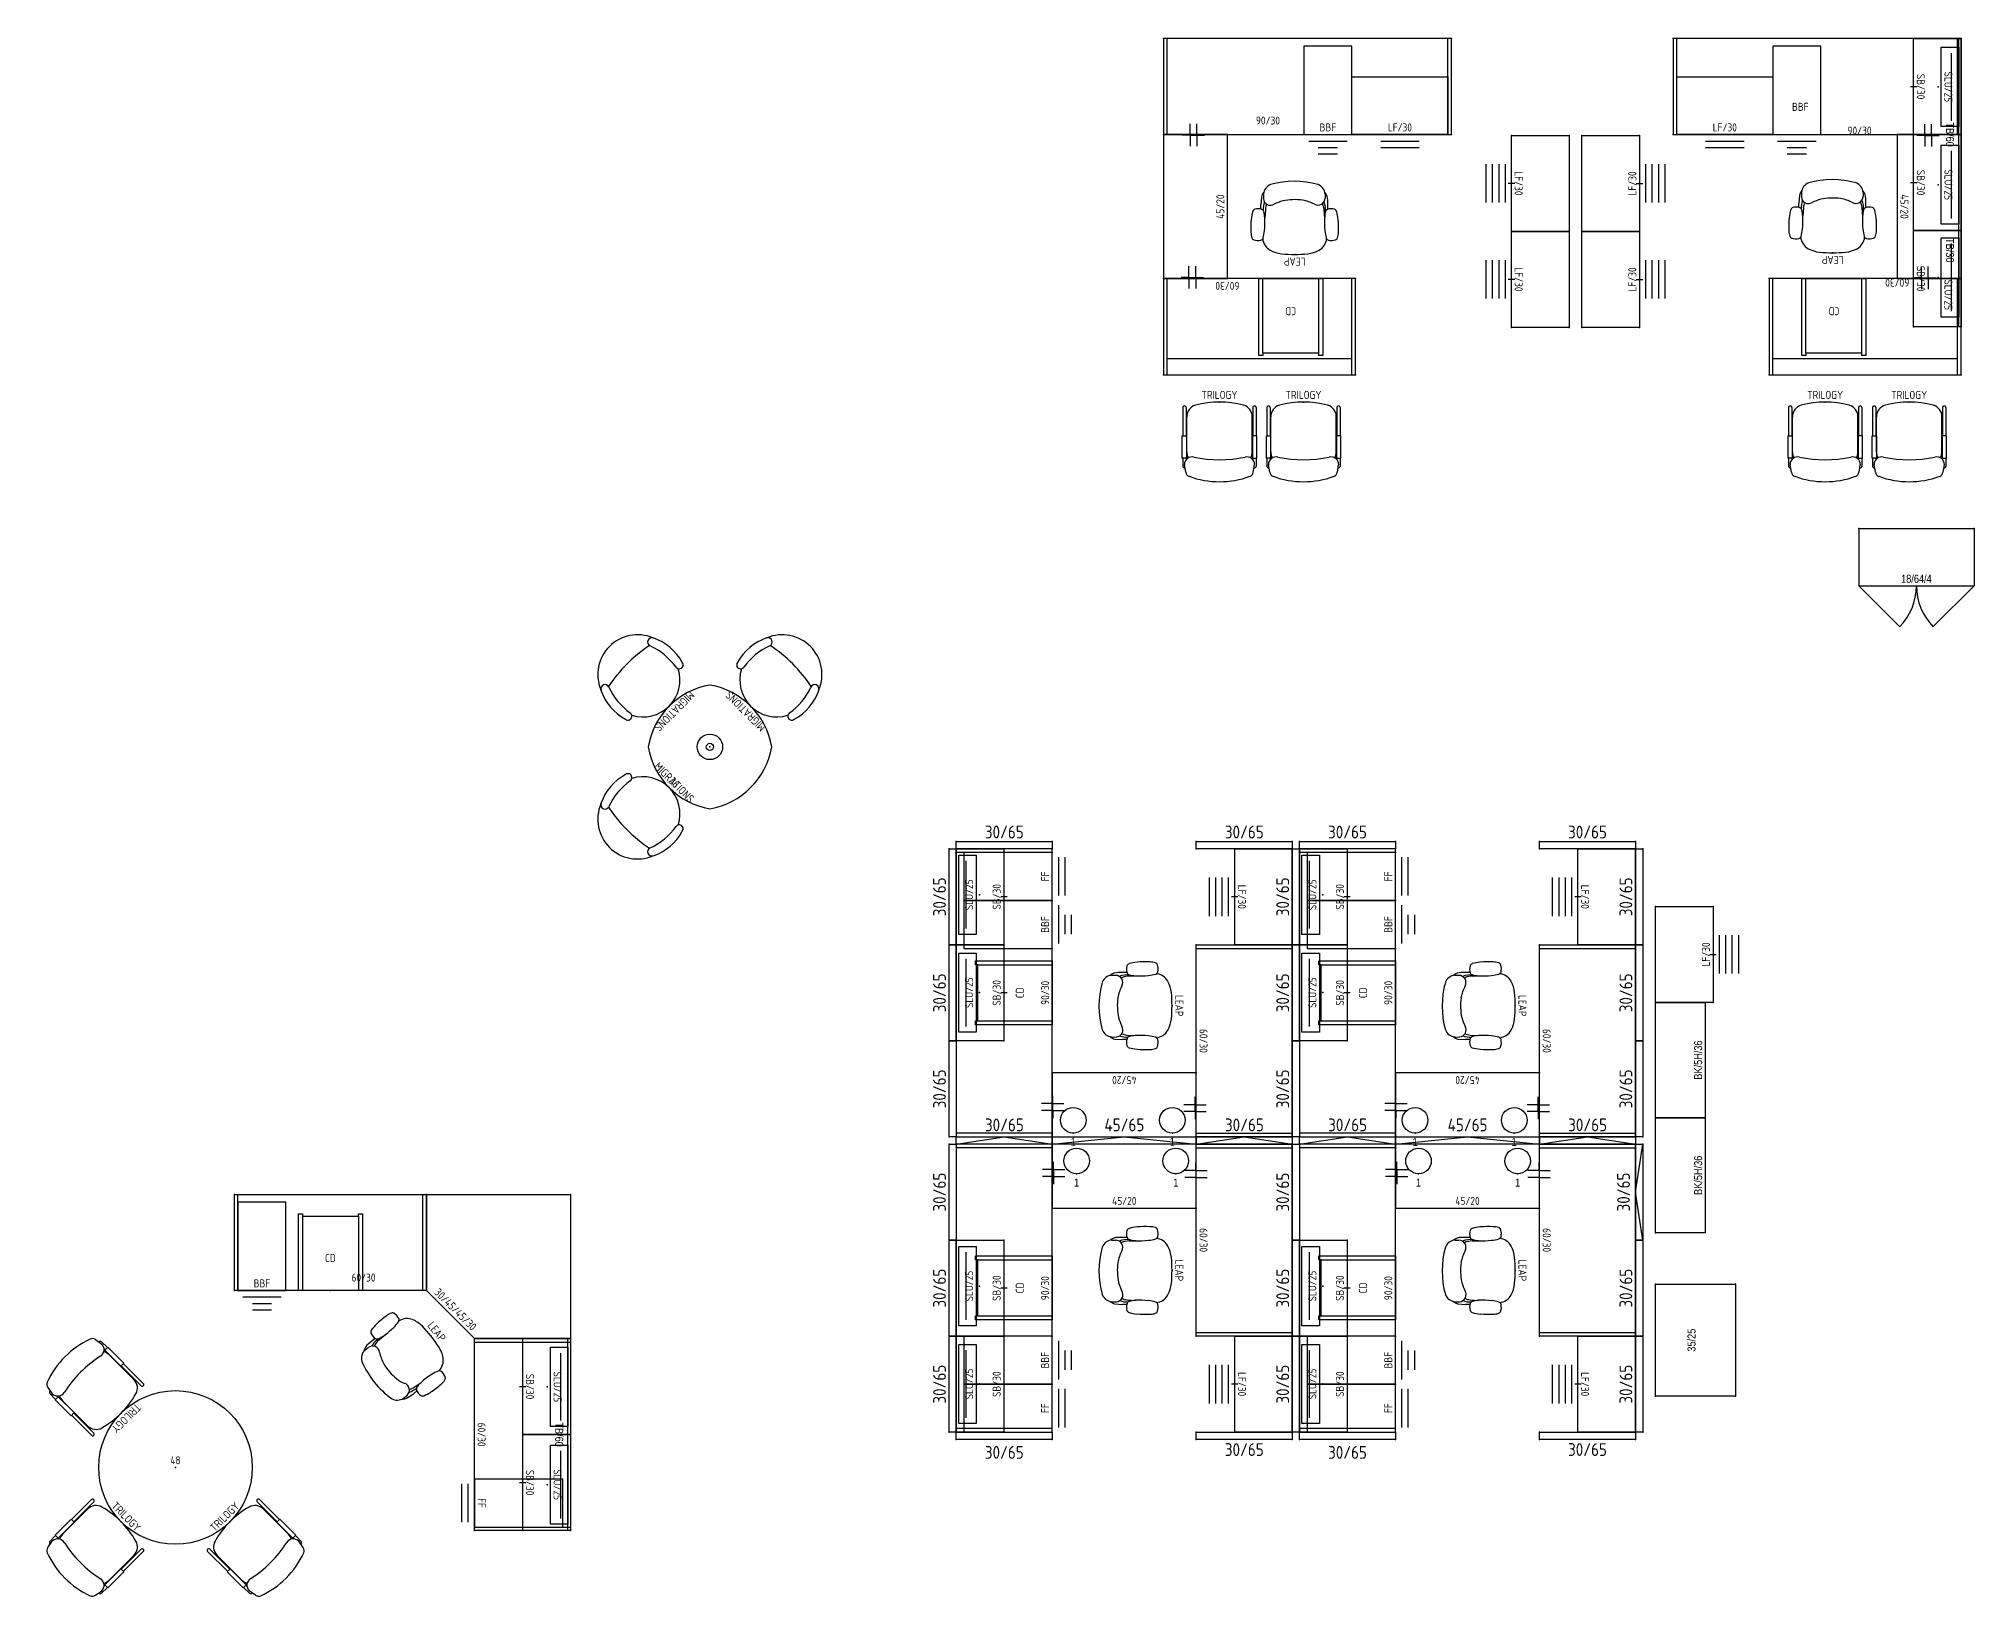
# Model space of a CAD drawing. Extents: x 13 to 2552, y -79 to 935.
# Drawn here: x 21 to 624, y 446 to 935 of the extents above; entities that cross this region are included whole.
import ezdxf
from ezdxf.enums import TextEntityAlignment as Align

# ---------------------------------------------------------------- set-up
doc = ezdxf.new("R2010")
doc.units = 0
doc.header["$LTSCALE"] = 0.375
doc.header["$MEASUREMENT"] = 0
doc.layers.get('0').update_dxf_attribs({"lineweight": 0})
for name, color, linetype in [('A-FURN', 1, 'Continuous'), ('A-FURN-P-COMP', 1, 'Continuous'), ('A-FURN-P-COMP-T', 7, 'Continuous'), ('A-FURN-P-ELEC', 5, 'Continuous'), ('A-FURN-P-FILE', 1, 'Continuous'), ('A-FURN-P-FILE-T', 7, 'Continuous'), ('A-FURN-P-FREE', 1, 'Continuous'), ('A-FURN-P-FREE-T', 7, 'Continuous'), ('A-FURN-P-LGHT', 1, 'Continuous'), ('A-FURN-P-LGHT-T', 7, 'Continuous'), ('A-FURN-P-PEDS', 1, 'Continuous'), ('A-FURN-P-PEDS-T', 7, 'Continuous'), ('A-FURN-P-PNLS-65', 3, 'Continuous'), ('A-FURN-P-PNLS-65-T', 3, 'Continuous'), ('A-FURN-P-POWR', 5, 'Continuous'), ('A-FURN-P-POWR-T', 7, 'Continuous'), ('A-FURN-P-SEAT', 1, 'Continuous'), ('A-FURN-P-SEAT-T', 7, 'Continuous'), ('A-FURN-P-STOR', 1, 'Continuous'), ('A-FURN-P-STOR-T', 7, 'Continuous'), ('A-FURN-P-TABL', 1, 'Continuous'), ('A-FURN-P-TABL-T', 7, 'Continuous'), ('A-FURN-P-WKSF', 1, 'Continuous'), ('A-FURN-P-WKSF-BRK', 1, 'Continuous'), ('A-FURN-P-WKSF-BRK-T', 7, 'Continuous'), ('A-FURN-P-WKSF-T', 7, 'Continuous')]:
    doc.layers.add(name, color=color, linetype=linetype)
doc.styles.add('Notes', font='architxt.shx')
doc.styles.get("Standard").update_dxf_attribs({"font": 'ARIALN.TTF'})

# ---------------------------------------------------------------- blocks, each defined once
blk = doc.blocks.new('P_98213')
at = {"layer": 'A-FURN-P-PNLS-65'}
for p, q in [((0, 0), (0, 2.25)), ((0, 2.25), (30, 2.25)), ((30, 0), (0, 0)), ((30, 2.25), (30, 0))]:
    blk.add_line(p, q, dxfattribs=at)
for p in [(0, 2.25), (0, 0), (30, 2.25), (30, 0)]:
    blk.add_point(p, dxfattribs=at)
at = {"layer": 'A-FURN-P-PNLS-65-T', "style": 'Notes'}
blk.add_attdef('CAPTG', text='', height=4, dxfattribs=at).set_placement((15, 3.25), align=Align.CENTER)
at = {"layer": 'A-FURN-P-PNLS-65-T', "style": 'Notes', "flags": 1}
for tag in ['CAPPN', 'CAPMG', 'CAPMC', 'CAPQT', 'CAPDH', 'CAPGC']:
    blk.add_attdef(tag, (0, 0), '', height=0.001, dxfattribs=at)
blk = doc.blocks.new('P_98213P3')
at = {"layer": 'A-FURN-P-PNLS-65'}
for p, q in [((0, 0), (0, 2.25)), ((0, 2.25), (30, 2.25)), ((30, 0), (0, 0)), ((30, 2.25), (30, 0))]:
    blk.add_line(p, q, dxfattribs=at)
for p in [(0, 2.25), (0, 0), (30, 2.25), (30, 0)]:
    blk.add_point(p, dxfattribs=at)
at = {"layer": 'A-FURN-P-POWR'}
for p, q in [((0, 0), (15, 2.25)), ((15, 2.25), (30, 0))]:
    blk.add_line(p, q, dxfattribs=at)
at = {"layer": 'A-FURN-P-PNLS-65-T', "style": 'Notes'}
blk.add_attdef('CAPTG', text='', height=4, dxfattribs=at).set_placement((15.03125, 4), align=Align.CENTER)
at = {"layer": 'A-FURN-P-PNLS-65-T', "style": 'Notes', "flags": 1}
for tag in ['CAPPN', 'CAPMG', 'CAPMC', 'CAPQT', 'CAPDH', 'CAPGC']:
    blk.add_attdef(tag, (0, 0), '', height=0.001, dxfattribs=at)
blk = doc.blocks.new('P_9283A')
at = {"layer": 'A-FURN-P-FREE'}
for p, q in [((0, 0), (0, -30)), ((90, 0), (0, 0)), ((1.125, -30), (1.125, 0)), ((88.875, -30), (88.875, 0)), ((90, -30), (90, 0)), ((0, -30), (90, -30))]:
    blk.add_line(p, q, dxfattribs=at)
for p in [(0, 0), (90, 0), (0, -30), (90, -30)]:
    blk.add_point(p, dxfattribs=at)
at = {"layer": 'A-FURN-P-FREE-T', "style": 'Notes', "flags": 1}
for tag in ['CAPPN', 'CAPMG', 'CAPMC', 'CAPQT', 'CAPDH', 'CAPGC']:
    blk.add_attdef(tag, (0, 0), '', height=0.001, dxfattribs=at)
at = {"layer": 'A-FURN-P-FREE-T', "style": 'Notes'}
blk.add_attdef('CAPTG', text='', height=2.5, dxfattribs=at).set_placement((45, -29), align=Align.CENTER)
blk = doc.blocks.new('P_9259A')
at = {"layer": 'A-FURN-P-FREE'}
for p, q in [((0, 0), (60, 0)), ((0, -30), (0, 0)), ((1.125, -30), (1.125, 0)), ((58.875, -30), (58.875, 0)), ((60, 0), (60, -30)), ((60, -30), (0, -30))]:
    blk.add_line(p, q, dxfattribs=at)
for p in [(0, 0), (60, 0), (0, -30), (60, -30)]:
    blk.add_point(p, dxfattribs=at)
at = {"layer": 'A-FURN-P-FREE-T', "style": 'Notes', "flags": 1}
for tag in ['CAPPN', 'CAPMG', 'CAPMC', 'CAPQT', 'CAPDH', 'CAPGC']:
    blk.add_attdef(tag, (0, 0), '', height=0.001, dxfattribs=at)
at = {"layer": 'A-FURN-P-FREE-T', "style": 'Notes'}
blk.add_attdef('CAPTG', text='', height=2.5, dxfattribs=at).set_placement((30, -29), align=Align.CENTER)
blk = doc.blocks.new('P_99004BEWP')
at = {"layer": 'A-FURN-P-WKSF'}
for p, q in [((45, 0), (0, 0)), ((0, 0), (0, -20)), ((45, -20), (45, 0)), ((0, -20), (45, -20))]:
    blk.add_line(p, q, dxfattribs=at)
for p in [(0, 0), (45, 0), (0, -20), (45, -20)]:
    blk.add_point(p, dxfattribs=at)
at = {"layer": 'A-FURN-P-WKSF-T', "style": 'Notes', "flags": 1}
for tag in ['CAPPN', 'CAPMG', 'CAPMC', 'CAPQT', 'CAPDH', 'CAPGC']:
    blk.add_attdef(tag, (0, 0), '', height=0.001, dxfattribs=at)
at = {"layer": 'A-FURN-P-WKSF-T', "style": 'Notes'}
blk.add_attdef('CAPTG', text='', height=2.5, dxfattribs=at).set_placement((22.5, -19), align=Align.CENTER)
blk = doc.blocks.new('P_99365')
at = {"layer": 'A-FURN-P-WKSF-BRK'}
for p, q in [((0, 0), (-3.5, 0)), ((0, 0), (0, 2.4375)), ((0, 0), (0, -4.5625)), ((0, 0), (3.5, 0)), ((0, -2.125), (-3.5, -2.125)), ((0, -2.125), (3.5, -2.125))]:
    blk.add_line(p, q, dxfattribs=at)
blk.add_point((0, 0), dxfattribs=at)
at = {"layer": 'A-FURN-P-WKSF-BRK-T', "style": 'Notes', "flags": 1}
for tag, p in [('CAPPN', (0, 0)), ('CAPMG', (0, 0)), ('CAPMC', (0, 0)), ('CAPQT', (0, 0)), ('CAPDH', (0, 0)), ('CAPGC', (0, 0)), ('CAPTG', (8, -1.25))]:
    blk.add_attdef(tag, p, '', height=0.001, dxfattribs=at)
blk = doc.blocks.new('P_9U947')
at = {"layer": 'A-FURN-P-PEDS'}
for p, q in [((0, 27.625), (0, 0)), ((15, 27.625), (0, 27.625)), ((15, 0), (15, 27.625)), ((0, 0), (15, 0)), ((1.5, -2), (13.5, -2)), ((1.5, -4), (13.5, -4))]:
    blk.add_line(p, q, dxfattribs=at)
for p in [(0, 0), (15, 0)]:
    blk.add_point(p, dxfattribs=at)
at = {"layer": 'A-FURN-P-PEDS-T', "style": 'Notes', "flags": 1}
for tag in ['CAPPN', 'CAPMG', 'CAPMC', 'CAPQT', 'CAPDH', 'CAPGC']:
    blk.add_attdef(tag, (0, 0), '', height=0.001, dxfattribs=at)
at = {"layer": 'A-FURN-P-PEDS-T', "style": 'Notes'}
blk.add_attdef('CAPTG', text='', height=2.5, dxfattribs=at).set_placement((7.5, 1), align=Align.CENTER)
blk = doc.blocks.new('P_9U948')
at = {"layer": 'A-FURN-P-PEDS'}
for p, q in [((0, 27.625), (0, 0)), ((15, 27.625), (0, 27.625)), ((15, 0), (15, 27.625)), ((0, 0), (15, 0)), ((1.5, -2), (13.5, -2)), ((4.5, -4), (10.5, -4)), ((4.5, -6), (10.5, -6))]:
    blk.add_line(p, q, dxfattribs=at)
for p in [(0, 0), (15, 0)]:
    blk.add_point(p, dxfattribs=at)
at = {"layer": 'A-FURN-P-PEDS-T', "style": 'Notes', "flags": 1}
for tag in ['CAPPN', 'CAPMG', 'CAPMC', 'CAPQT', 'CAPDH', 'CAPGC']:
    blk.add_attdef(tag, (0, 0), '', height=0.001, dxfattribs=at)
at = {"layer": 'A-FURN-P-PEDS-T', "style": 'Notes'}
blk.add_attdef('CAPTG', text='', height=2.5, dxfattribs=at).set_placement((7.5, 1), align=Align.CENTER)
blk = doc.blocks.new('P_99409')
at = {"layer": 'A-FURN-P-PEDS'}
for p, q in [((-10, 24), (-8.75, 24)), ((-10, 0), (-10, 24)), ((-8.75, 24), (-8.75, 23.25)), ((-8.75, 23.25), (8.75, 23.25)), ((-8.75, 23.25), (-8.75, 0)), ((8.75, 24), (10, 24)), ((8.75, 23.25), (8.75, 24)), ((8.75, 23.25), (8.75, 0)), ((10, 24), (10, 0)), ((10, 0), (-10, 0))]:
    blk.add_line(p, q, dxfattribs=at)
blk.add_point((0, 0), dxfattribs=at)
at = {"layer": 'A-FURN-P-PEDS-T', "style": 'Notes'}
blk.add_attdef('CAPTG', text='', height=2.5, dxfattribs=at).set_placement((0, 1), align=Align.CENTER)
at = {"layer": 'A-FURN-P-PEDS-T', "style": 'Notes', "flags": 1}
for tag in ['CAPPN', 'CAPMG', 'CAPMC', 'CAPQT', 'CAPDH', 'CAPGC']:
    blk.add_attdef(tag, (0, 0), '', height=0.001, dxfattribs=at)
blk = doc.blocks.new('P_9BBL3015')
at = {"layer": 'A-FURN-P-STOR'}
for p, q in [((0, 0), (30, 0)), ((0, -14.875), (0, 0)), ((30, 0), (30, -14.875)), ((30, -14.875), (0, -14.875)), ((15, -15.875), (15, -13.875))]:
    blk.add_line(p, q, dxfattribs=at)
for p in [(0, 0), (30, 0), (0, -14.875), (30, -14.875)]:
    blk.add_point(p, dxfattribs=at)
at = {"layer": 'A-FURN-P-STOR-T', "style": 'Notes', "flags": 1}
for tag in ['CAPPN', 'CAPMG', 'CAPMC', 'CAPQT', 'CAPDH', 'CAPGC']:
    blk.add_attdef(tag, (0, 0), '', height=0.001, dxfattribs=at)
at = {"layer": 'A-FURN-P-STOR-T', "style": 'Notes'}
blk.add_attdef('CAPTG', text='', height=2.5, dxfattribs=at).set_placement((15, -13.875), align=Align.CENTER)
blk = doc.blocks.new('P_LSB24KD')
at = {"layer": 'A-FURN-P-LGHT'}
for p, q in [((-12.375, 6.5), (12.375, 6.5)), ((-12.375, 1), (-12.375, 6.5)), ((12.375, 6.5), (12.375, 1)), ((12.375, 1), (-12.375, 1)), ((-10.5625, 4.125), (10.5625, 4.125))]:
    blk.add_line(p, q, dxfattribs=at)
blk.add_point((0, 0), dxfattribs=at)
at = {"layer": 'A-FURN-P-LGHT-T', "style": 'Notes'}
blk.add_attdef('CAPTG', text='', height=2.5, dxfattribs=at).set_placement((0, 2), align=Align.CENTER)
at = {"layer": 'A-FURN-P-LGHT-T', "style": 'Notes', "flags": 1}
for tag in ['CAPPN', 'CAPMG', 'CAPMC', 'CAPQT', 'CAPDH', 'CAPGC']:
    blk.add_attdef(tag, (0, 0), '', height=0.001, dxfattribs=at)
blk = doc.blocks.new('P_462LEAP9L')
at = {"layer": 'A-FURN-P-SEAT'}
for p, q in [((-9.21875, -13.4375), (-9.3125, -10.46875)), ((9.15625, -14.0625), (9.34375, -11.46875)), ((-10.34375, -14.09375), (-10.34375, -16.90625)), ((-9.5, -18.875), (-9.5, -17.59375)), ((9.75, -18.875), (9.78125, -17.40625)), ((10.40625, -17.90625), (10.59375, -15.53125)), ((10.59375, -14.15625), (10.59375, -15.53125))]:
    blk.add_line(p, q, dxfattribs=at)
for centre, radius, start, end in [((-6.15625, -7.34375), 7.54303, 163.34267626, 176.57131835), ((-12.40625, -5.46875), 1, 110.36924536, 163.34267626), ((-11.5, -7.9375), 3.60212, 75.38580874, 110.3701811), ((-10.84375, -5.40625), 1, 16.20033957, 75.38580874), ((-5.40625, -5.3125), 4.60309, 118.75166333, 175.08959077), ((-22.1875, -8.6875), 12.82375, 5.83463616, 16.20033957), ((-3.25, -9.21875), 9.05777, 95.41733289, 118.75175895), ((0, -43.46875), 43.46307, 84.58250819, 95.41755829), ((3.25, -9.21875), 9.05777, 61.24823923, 84.58267212), ((5.40625, -5.3125), 4.60309, 4.91041125, 61.24833485), ((22.1875, -8.6875), 12.82375, 163.7996569, 174.16537055), ((10.84375, -5.40625), 1, 104.61419627, 163.7996569), ((11.5, -7.9375), 3.60212, 69.62982391, 104.61419627), ((12.40625, -5.46875), 1, 16.65732704, 69.63075281), ((6.15625, -7.34375), 7.54303, 3.42868602, 16.65732704), ((12.28125, -8.46875), 25.98489, 176.57120906, 185.47033084), ((0.21875, -9.625), 13.88466, 185.47035816, 195.93930329), ((-24.4375, -9.9375), 15.1794, 347.01847052, 354.21563209), ((-37.0625, -10.21875), 27.76665, 357.45606508, 5.83460842), ((37.0625, -10.21875), 27.76665, 174.16539787, 182.54394995), ((24.4375, -9.9375), 15.1794, 185.78436927, 192.98151719), ((-0.21875, -9.625), 13.88466, 344.06069808, 354.52965687), ((-12.28125, -8.46875), 25.98489, 354.52965687, 3.42879168), ((-12.15625, -13.15625), 1, 195.93930329, 254.01743999), ((-11.46875, -10.6875), 3.57363, 254.01735803, 289.17264221), ((-6.71875, -16.9375), 3.62425, 179.61516483, 221.21343476), ((-10.625, -13.125), 1, 289.17215044, 347.01849784), ((-3.03125, -14), 6.60861, 172.57800727, 202.01037157), ((-7.25, -17.625), 2.22994, 60.32268713, 179.23734609), ((-4.40625, -13.59375), 4.81682, 178.03851128, 208.27290372), ((1.03125, -0.625), 16.70801, 244.47096655, 257.95397853), ((0, 1.0625), 18.17117, 262.26661462, 281.8116927), ((-1.65625, 1.15625), 18.68013, 286.74199645, 295.60381173), ((7.5625, -17.5625), 2.21245, 4.29278328, 121.46600782), ((3.84375, -13.5625), 5.35026, 336.32575473, 354.35638863), ((2.96875, -14.09375), 6.84958, 340.41810355, 3.21448339), ((10.625, -13.125), 1, 192.98151719, 250.82785093), ((7.84375, -17.46875), 2.60135, 315.24921163, 350.23830366), ((11.46875, -10.6875), 3.57363, 250.82735915, 285.98264334), ((12.15625, -13.15625), 1, 285.98253406, 344.06069808), ((-6, -18.53125), 3.53954, 185.25203799, 248.41993604), ((0.125, 5.125), 27.96808, 254.63207505, 285.36792632), ((6.28125, -18.59375), 3.47662, 290.94032249, 355.38766523)]:
    blk.add_arc(centre, radius, start, end, dxfattribs=at)
blk.add_point((0, 0), dxfattribs=at)
at = {"layer": 'A-FURN-P-SEAT-T', "style": 'Notes'}
blk.add_attdef('CAPTG', text='', height=2.5, dxfattribs=at).set_placement((0, 1), align=Align.CENTER)
at = {"layer": 'A-FURN-P-SEAT-T', "style": 'Notes', "flags": 1}
for tag in ['CAPPN', 'CAPMG', 'CAPMC', 'CAPQT', 'CAPDH', 'CAPGC']:
    blk.add_attdef(tag, (0, 0), '', height=0.001, dxfattribs=at)
blk = doc.blocks.new('P_98215P3')
at = {"layer": 'A-FURN-P-PNLS-65'}
for p, q in [((0, 0), (0, 2.25)), ((0, 2.25), (45, 2.25)), ((45, 0), (0, 0)), ((45, 2.25), (45, 0))]:
    blk.add_line(p, q, dxfattribs=at)
for p in [(0, 2.25), (0, 0), (45, 2.25), (45, 0)]:
    blk.add_point(p, dxfattribs=at)
at = {"layer": 'A-FURN-P-POWR'}
for p, q in [((0, 0), (22.5, 2.25)), ((22.5, 2.25), (45, 0))]:
    blk.add_line(p, q, dxfattribs=at)
at = {"layer": 'A-FURN-P-PNLS-65-T', "style": 'Notes'}
blk.add_attdef('CAPTG', text='', height=4, dxfattribs=at).set_placement((22.53125, 4), align=Align.CENTER)
at = {"layer": 'A-FURN-P-PNLS-65-T', "style": 'Notes', "flags": 1}
for tag in ['CAPPN', 'CAPMG', 'CAPMC', 'CAPQT', 'CAPDH', 'CAPGC']:
    blk.add_attdef(tag, (0, 0), '', height=0.001, dxfattribs=at)
blk = doc.blocks.new('P_9259AR')
at = {"layer": 'A-FURN-P-FREE'}
for p, q in [((60, 0), (0, 0)), ((0, 0), (0, -30)), ((1.125, 0), (1.125, -30)), ((58.875, 0), (58.875, -30)), ((60, -30), (60, 0)), ((1.125, -5), (58.875, -5)), ((0, -30), (60, -30))]:
    blk.add_line(p, q, dxfattribs=at)
for p in [(0, 0), (60, 0), (0, -30), (60, -30)]:
    blk.add_point(p, dxfattribs=at)
at = {"layer": 'A-FURN-P-FREE-T', "style": 'Notes', "flags": 1}
for tag in ['CAPPN', 'CAPMG', 'CAPMC', 'CAPQT', 'CAPDH', 'CAPGC']:
    blk.add_attdef(tag, (0, 0), '', height=0.001, dxfattribs=at)
at = {"layer": 'A-FURN-P-FREE-T', "style": 'Notes'}
blk.add_attdef('CAPTG', text='', height=2.5, dxfattribs=at).set_placement((30, -29), align=Align.CENTER)
blk = doc.blocks.new('P_421482N')
at = {"layer": 'A-FURN-P-SEAT'}
for p, q in [((-11.4375, -1.65625), (-11.4375, -10.5)), ((-10.4375, -1.65625), (-10.4375, -10.5)), ((-10.21875, -15.5625), (-10.21875, -4.625)), ((10.21875, -15.5625), (10.21875, -4.625)), ((10.4375, -1.65625), (10.4375, -10.5)), ((11.4375, -1.65625), (11.4375, -10.5)), ((-11.625, -17.53125), (-11.625, -10.5)), ((-11.625, -10.5), (-10.28125, -10.5)), ((-10.28125, -10.5), (-10.28125, -17.53125)), ((10.28125, -10.5), (10.28125, -17.53125)), ((11.625, -10.5), (10.28125, -10.5)), ((11.625, -17.53125), (11.625, -10.5)), ((-10.28125, -17.53125), (-11.625, -17.53125)), ((-11.4375, -17.53125), (-11.4375, -20.09375)), ((-10.4375, -17.53125), (-10.4375, -17.9375)), ((-10.28125, -16.5625), (-10.125, -16.53125)), ((10.28125, -16.5625), (10.125, -16.53125)), ((10.28125, -17.53125), (11.625, -17.53125)), ((10.4375, -17.53125), (10.4375, -17.9375)), ((11.4375, -17.53125), (11.4375, -20.09375)), ((-10.5625, -21.90625), (-10.96875, -19.5625)), ((10.5625, -21.90625), (10.96875, -19.5625))]:
    blk.add_line(p, q, dxfattribs=at)
for centre, radius, start, end in [((0, -28.625), 28.625, 74.81071364, 105.18412775), ((-10.9375, -1.65625), 0.49829, 359.99279734, 180.00719037), ((-6.53125, -4.5625), 3.69809, 105.18431899, 180.79890492), ((6.53125, -4.5625), 3.69809, 359.20109645, 74.81567919), ((10.9375, -1.65625), 0.49829, 359.99279734, 180.00719037), ((-8.53125, -19.5625), 2.45623, 77.80758208, 179.932673), ((-5.875, -15.5625), 4.34913, 179.99962252, 206.00278107), ((0, 19.84375), 37.875, 257.80759392, 282.19240745), ((8.53125, -19.5625), 2.45623, 0.06733056, 102.1924161), ((5.875, -15.5625), 4.34913, 333.99720664, 0.00038056), ((-10.9375, -20.09375), 0.5, 180.00000501, 282.3639818), ((-8.96875, -21.71875), 1.58783, 187.74627281, 249.92943517), ((0, 2.875), 27.75, 249.92020075, 290.07048424), ((8.96875, -21.71875), 1.58783, 290.0705662, 352.25372856), ((10.9375, -20.09375), 0.5, 257.63601957, 0)]:
    blk.add_arc(centre, radius, start, end, dxfattribs=at)
blk.add_point((0, 0), dxfattribs=at)
at = {"layer": 'A-FURN-P-SEAT-T', "style": 'Notes'}
blk.add_attdef('CAPTG', text='', height=2.5, dxfattribs=at).set_placement((0, 1), align=Align.CENTER)
at = {"layer": 'A-FURN-P-SEAT-T', "style": 'Notes', "flags": 1}
for tag in ['CAPPN', 'CAPMG', 'CAPMC', 'CAPQT', 'CAPDH', 'CAPGC']:
    blk.add_attdef(tag, (0, 0), '', height=0.001, dxfattribs=at)
blk = doc.blocks.new('P_9LF18302F')
at = {"layer": 'A-FURN-P-FILE'}
for p, q in [((0, -18), (0, 0)), ((0, 0), (30, 0)), ((30, 0), (30, -18)), ((30, -18), (0, -18)), ((9, -20), (21, -20)), ((9, -22), (21, -22))]:
    blk.add_line(p, q, dxfattribs=at)
for p in [(0, 0), (30, 0), (0, -18), (30, -18)]:
    blk.add_point(p, dxfattribs=at)
at = {"layer": 'A-FURN-P-FILE-T', "style": 'Notes', "flags": 1}
for tag in ['CAPPN', 'CAPMG', 'CAPMC', 'CAPQT', 'CAPDH', 'CAPGC']:
    blk.add_attdef(tag, (0, 0), '', height=0.001, dxfattribs=at)
at = {"layer": 'A-FURN-P-FILE-T', "style": 'Notes'}
blk.add_attdef('CAPTG', text='', height=2.5, dxfattribs=at).set_placement((15, -17), align=Align.CENTER)
blk = doc.blocks.new('P_9LF18305F')
at = {"layer": 'A-FURN-P-FILE'}
for p, q in [((0, -18), (0, 0)), ((0, 0), (30, 0)), ((30, 0), (30, -18)), ((30, -18), (0, -18)), ((15, -17), (15, -19)), ((9, -20), (21, -20)), ((9, -22), (21, -22)), ((9, -24), (21, -24)), ((9, -26), (21, -26))]:
    blk.add_line(p, q, dxfattribs=at)
for p in [(0, 0), (30, 0), (0, -18), (30, -18)]:
    blk.add_point(p, dxfattribs=at)
at = {"layer": 'A-FURN-P-FILE-T', "style": 'Notes', "flags": 1}
for tag in ['CAPPN', 'CAPMG', 'CAPMC', 'CAPQT', 'CAPDH', 'CAPGC']:
    blk.add_attdef(tag, (0, 0), '', height=0.001, dxfattribs=at)
at = {"layer": 'A-FURN-P-FILE-T', "style": 'Notes'}
blk.add_attdef('CAPTG', text='', height=2.5, dxfattribs=at).set_placement((15, -17), align=Align.CENTER)
blk = doc.blocks.new('P_2036-WLAM')
at = {"layer": 'A-FURN-P-TABL'}
for radius in [3.98, 1.124]:
    blk.add_circle((0, 0), radius, dxfattribs=at)
for centre, start, end in [((5.625, 0), 144.692749, 215.307247), ((0, -5.625), 54.69275, 125.307252), ((-5.625, 0), 324.69274, 35.307249), ((0, 5.625), 234.692758, 305.307243)]:
    blk.add_arc(centre, 23.625, start, end, dxfattribs=at)
blk.add_point((0, 0), dxfattribs=at)
blk.add_point((0, 0), dxfattribs=at)
blk.add_point((0, 0), dxfattribs=at)
blk.add_point((0, 0), dxfattribs=at)
at = {"layer": 'A-FURN-P-TABL-T', "style": 'Notes', "flags": 1}
for tag in ['CAPPN', 'CAPMG', 'CAPMC', 'CAPQT', 'CAPDH', 'CAPGC']:
    blk.add_attdef(tag, (0, 0), '', height=0.001, dxfattribs=at)
at = {"layer": 'A-FURN-P-TABL-T', "style": 'Notes'}
blk.add_attdef('CAPTG', text='', height=2.5, dxfattribs=at).set_placement((0, -17), align=Align.CENTER)
blk = doc.blocks.new('P_99995')
at = {"layer": 'A-FURN-P-WKSF'}
for p, q in [((-45, -30), (-45, 0)), ((-45, 0), (0, 0)), ((0, 0), (0, -45)), ((-30, -45), (-45, -30)), ((0, -45), (-30, -45))]:
    blk.add_line(p, q, dxfattribs=at)
for p in [(-45, 0), (0, 0), (-45, -30), (-30, -45), (0, -45)]:
    blk.add_point(p, dxfattribs=at)
at = {"layer": 'A-FURN-P-WKSF-T', "style": 'Notes', "flags": 1}
for tag in ['CAPPN', 'CAPMG', 'CAPMC', 'CAPQT', 'CAPDH', 'CAPGC']:
    blk.add_attdef(tag, (0, 0), '', height=0.001, dxfattribs=at)
at = {"layer": 'A-FURN-P-WKSF-T', "style": 'Notes'}
blk.add_attdef('CAPTG', text='', height=2.5, rotation=314.99999169, dxfattribs=at).set_placement((-36.78125, -36.78125), align=Align.CENTER)
blk = doc.blocks.new('P_854800')
at = {"layer": 'A-FURN-P-FREE'}
blk.add_circle((0, 0), 24, dxfattribs=at)
blk.add_point((0, 0), dxfattribs=at)
at = {"layer": 'A-FURN-P-FREE-T', "style": 'Notes'}
blk.add_attdef('CAPTG', text='', height=2.5, dxfattribs=at).set_placement((0, 1), align=Align.CENTER)
at = {"layer": 'A-FURN-P-FREE-T', "style": 'Notes', "flags": 1}
for tag in ['CAPPN', 'CAPMG', 'CAPMC', 'CAPQT', 'CAPDH', 'CAPGC']:
    blk.add_attdef(tag, (0, 0), '', height=0.001, dxfattribs=at)
blk = doc.blocks.new('P_730581')
at = {"layer": 'A-FURN-P-FILE'}
for p, q in [((0, 0), (0, -18)), ((0, 0), (36, 0)), ((36, 0), (36, -18)), ((0, -18), (12.71875, -30.71875)), ((0, -18), (36, -18)), ((36, -18), (23.28125, -30.71875))]:
    blk.add_line(p, q, dxfattribs=at)
for centre, start, end in [((0, -18), 314.99999169, 0), ((36, -18), 180.00000501, 224.99999602)]:
    blk.add_arc(centre, 18, start, end, dxfattribs=at)
for p in [(0, 0), (36, 0)]:
    blk.add_point(p, dxfattribs=at)
at = {"layer": 'A-FURN-P-FILE-T', "flags": 1}
for tag in ['CAPPN', 'CAPMG', 'CAPMC', 'CAPQT', 'CAPDH', 'CAPGC']:
    blk.add_attdef(tag, (0, 0), '', height=0.001, dxfattribs=at)
at = {"layer": 'A-FURN-P-FILE-T'}
blk.add_attdef('CAPTG', text='', height=2.5, dxfattribs=at).set_placement((18, -17), align=Align.CENTER)
blk = doc.blocks.new('P_W45BC3672')
at = {"layer": 'A-FURN-P-FILE'}
for p, q in [((0, -15.5625), (0, 0)), ((0, 0), (36, 0)), ((36, 0), (36, -15.5625)), ((36, -15.5625), (0, -15.5625))]:
    blk.add_line(p, q, dxfattribs=at)
for p in [(0, 0), (36, 0)]:
    blk.add_point(p, dxfattribs=at)
at = {"layer": 'A-FURN-P-FILE-T', "flags": 1}
for tag in ['CAPPN', 'CAPMG', 'CAPMC', 'CAPQT', 'CAPDH', 'CAPGC']:
    blk.add_attdef(tag, (0, 0), '', height=0.001, dxfattribs=at)
at = {"layer": 'A-FURN-P-FILE-T'}
blk.add_attdef('CAPTG', text='', height=2.5, dxfattribs=at).set_placement((18, -14.5625), align=Align.CENTER)
blk = doc.blocks.new('P_986831DA15S')
at = {"layer": 'A-FURN-P-ELEC'}
blk.add_circle((0, 4), 4, dxfattribs=at)
blk.add_point((0, 0), dxfattribs=at)
at = {"layer": 'A-FURN-P-POWR-T', "flags": 1}
for tag in ['CAPPN', 'CAPMG', 'CAPMC', 'CAPQT', 'CAPDH', 'CAPGC']:
    blk.add_attdef(tag, (0, 0), '', height=0.001, dxfattribs=at)
at = {"layer": 'A-FURN-P-POWR-T'}
blk.add_attdef('CAPTG', text='', height=2.5, dxfattribs=at).set_placement((0, -4), align=Align.CENTER)
blk = doc.blocks.new('P_853525')
at = {"layer": 'A-FURN-P-FREE'}
for p, q in [((0, 0), (35, 0)), ((0, -25), (0, 0)), ((35, 0), (35, -25)), ((35, -25), (0, -25))]:
    blk.add_line(p, q, dxfattribs=at)
for p in [(0, 0), (35, 0), (0, -25), (35, -25)]:
    blk.add_point(p, dxfattribs=at)
at = {"layer": 'A-FURN-P-FREE-T', "flags": 1}
for tag in ['CAPPN', 'CAPMG', 'CAPMC', 'CAPQT', 'CAPDH', 'CAPGC']:
    blk.add_attdef(tag, (0, 0), '', height=0.001, dxfattribs=at)
at = {"layer": 'A-FURN-P-FREE-T'}
blk.add_attdef('CAPTG', text='', height=2.5, dxfattribs=at).set_placement((17.5, -12.5), align=Align.CENTER)
blk = doc.blocks.new('P_981830T')
at = {"layer": 'A-FURN-P-COMP'}
for p, q in [((0, -0.75), (0, 0)), ((0, 0), (30, 0)), ((30, 0), (30, -0.75)), ((30, -0.75), (0, -0.75))]:
    blk.add_line(p, q, dxfattribs=at)
for p in [(0, 0), (30, 0)]:
    blk.add_point(p, dxfattribs=at)
at = {"layer": 'A-FURN-P-COMP-T', "flags": 1}
for tag in ['CAPPN', 'CAPMG', 'CAPMC', 'CAPQT', 'CAPDH', 'CAPGC']:
    blk.add_attdef(tag, (0, 0), '', height=0.001, dxfattribs=at)
at = {"layer": 'A-FURN-P-COMP-T'}
blk.add_attdef('CAPTG', text='', height=2.5, dxfattribs=at).set_placement((15, -4.75), align=Align.CENTER)
blk = doc.blocks.new('P_981860T')
at = {"layer": 'A-FURN-P-COMP'}
for p, q in [((0, -0.75), (0, 0)), ((0, 0), (60, 0)), ((60, 0), (60, -0.75)), ((60, -0.75), (0, -0.75))]:
    blk.add_line(p, q, dxfattribs=at)
for p in [(0, 0), (60, 0)]:
    blk.add_point(p, dxfattribs=at)
at = {"layer": 'A-FURN-P-COMP-T', "flags": 1}
for tag in ['CAPPN', 'CAPMG', 'CAPMC', 'CAPQT', 'CAPDH', 'CAPGC']:
    blk.add_attdef(tag, (0, 0), '', height=0.001, dxfattribs=at)
at = {"layer": 'A-FURN-P-COMP-T'}
blk.add_attdef('CAPTG', text='', height=2.5, dxfattribs=at).set_placement((30, -4.75), align=Align.CENTER)
blk = doc.blocks.new('P_2006')
at = {"layer": 'A-FURN-P-SEAT'}
for centre, radius, start, end in [((-11.3125, -6.875), 1.22418, 350.32685023, 173.64301134), ((0, -11.59375), 11.58058, 27.43307743, 152.42216001), ((11.3125, -6.875), 1.22418, 6.35698342, 189.67315114), ((2.75, -11.4375), 15.97624, 162.91884937, 206.63246987), ((9.84375, -10.46875), 20.22851, 170.32676326, 200.43001606), ((-9.84375, -10.46875), 20.22851, 339.5699853, 9.67323321), ((-2.75, -11.4375), 15.97624, 333.36754516, 17.08114369), ((-10.34375, -18), 1.32054, 206.63477847, 20.43203962), ((0, 27.25), 45.87277, 258.59787413, 281.40313811), ((10.34375, -18), 1.32054, 159.56795856, 333.3652229), ((0, -14), 12.4046, 202.19496426, 337.78651363)]:
    blk.add_arc(centre, radius, start, end, dxfattribs=at)
blk.add_point((0, 0), dxfattribs=at)
at = {"layer": 'A-FURN-P-SEAT-T', "style": 'Notes'}
blk.add_attdef('CAPTG', text='', height=2.5, dxfattribs=at).set_placement((0, 1), align=Align.CENTER)
at = {"layer": 'A-FURN-P-SEAT-T', "style": 'Notes', "flags": 1}
for tag in ['CAPPN', 'CAPMG', 'CAPMC', 'CAPQT', 'CAPDH', 'CAPGC']:
    blk.add_attdef(tag, (0, 0), '', height=0.001, dxfattribs=at)

msp = doc.modelspace()

# ---------------------------------------------------------------- block references
for name, p, rotation, values in [('P_981860T', (622.03, 935.25), 270, {'CAPTG': 'TB/60'}), ('P_9LF18305F', (499.5, 905), 270, {'CAPTG': 'LF/30'}), ('P_9LF18305F', (503.5, 875), 90, {'CAPTG': 'LF/30'}), ('P_9LF18305F', (499.5, 875), 270, {'CAPTG': 'LF/30'}), ('P_9LF18305F', (503.5, 845), 90, {'CAPTG': 'LF/30'}), ('P_2006', (218.27, 726.7), 225, {'CAPTG': 'MIGRATIONS'}), ('P_2006', (243.73, 726.7), 134.9999999999999, {'CAPTG': 'MIGRATIONS'}), ('P_2036-WLAM', (231, 713.97), 315, {'CAPTG': '36'}), ('P_2006', (218.27, 701.25), 315, {'CAPTG': 'MIGRATIONS'}), ('P_9LF18305F', (413, 682.13), 270, {'CAPTG': 'LF/30'}), ('P_9LF18305F', (520.25, 682.13), 270, {'CAPTG': 'LF/30'}), ('P_9LF18305F', (526.5, 634.13), 90, {'CAPTG': 'LF/30'}), ('P_853525', (526.5, 511.13), 90, {'CAPTG': '35/25'}), ('P_421482N', (47.03, 505.83), 225, {'CAPTG': 'TRILOGY'}), ('P_981860T', (187.4, 529.12), 270, {'CAPTG': 'TB/60'}), ('P_9LF18305F', (413, 529.88), 270, {'CAPTG': 'LF/30'}), ('P_9LF18305F', (520.25, 529.88), 270, {'CAPTG': 'LF/30'}), ('P_854800', (64, 488.86), 359.9980976086685, {'CAPTG': '48'}), ('P_421482N', (47.03, 471.89), 314.9999999999999, {'CAPTG': 'TRILOGY'}), ('P_421482N', (80.97, 471.89), 45, {'CAPTG': 'TRILOGY'})]:
    msp.add_blockref(name, p, dxfattribs=dict(rotation=rotation)).add_auto_attribs(values)
ref = msp.add_blockref('P_981830T', (622.03, 875.25), dxfattribs=dict(rotation=270))
ref.add_attrib('CAPTG', 'TB/30', dxfattribs={"layer": 'A-FURN-P-COMP-T', "height": 2.5, "rotation": 270}).set_placement((617.28, 869.12), align=Align.CENTER)
msp.add_blockref('P_99995', (187.4, 574.12)).add_auto_attribs({'CAPTG': '30/45/45/30'})
at = {"layer": 'A-FURN'}
ref = msp.add_blockref('P_9283A', (372.75, 935.25), dxfattribs=at)
ref.add_attrib('CAPTG', '90/30', dxfattribs={"layer": 'A-FURN-P-FREE-T', "height": 2.5, "style": 'Notes'}).set_placement((405.38, 908.4), align=Align.CENTER)
ref = msp.add_blockref('P_9283A', (532.03, 935.25), dxfattribs=at)
ref.add_attrib('CAPTG', '90/30', dxfattribs={"layer": 'A-FURN-P-FREE-T', "height": 2.5, "style": 'Notes'}).set_placement((590.25, 905.25), align=Align.CENTER)
for name, p, rotation, values in [('P_9BBL3015', (622.03, 935.25), 270, {'CAPTG': 'SB/30'}), ('P_LSB24KD', (614.78, 920.17), 270, {'CAPTG': 'SLU/25'}), ('P_99004BEWP', (372.75, 860.25), 90, {'CAPTG': '45/20'}), ('P_99004BEWP', (622.03, 905.25), 270, {'CAPTG': '45/20'}), ('P_9BBL3015', (622.03, 905.25), 270, {'CAPTG': 'SB/30'}), ('P_LSB24KD', (614.78, 889.61), 270, {'CAPTG': 'SLU/25'}), ('P_462LEAP9L', (413.74, 867.83), 180, {'CAPTG': 'LEAP'}), ('P_462LEAP9L', (581.86, 868.34), 180, {'CAPTG': 'LEAP'}), ('P_9BBL3015', (622.03, 875.25), 270, {'CAPTG': 'SB/30'}), ('P_98213', (308, 652.13), 90, {'CAPTG': '30/65'}), ('P_9283A', (308, 592.13), 90, {'CAPTG': '90/30'}), ('P_9BBL3015', (308, 652.13), 90, {'CAPTG': 'SB/30'}), ('P_98213', (415.25, 652.13), 90, {'CAPTG': '30/65'}), ('P_9283A', (415.25, 592.13), 90, {'CAPTG': '90/30'}), ('P_9BBL3015', (415.25, 652.13), 90, {'CAPTG': 'SB/30'}), ('P_98213', (522.5, 652.13), 90, {'CAPTG': '30/65'}), ('P_LSB24KD', (315.25, 667.77), 90, {'CAPTG': 'SLU/25'}), ('P_9U947', (338, 666), 90, {'CAPTG': 'FF'}), ('P_LSB24KD', (422.5, 667.77), 90, {'CAPTG': 'SLU/25'}), ('P_9U947', (445.25, 666), 90, {'CAPTG': 'FF'}), ('P_9U948', (338, 651), 90, {'CAPTG': 'BBF'}), ('P_9U948', (445.25, 651), 90, {'CAPTG': 'BBF'}), ('P_98213', (308, 622.13), 90, {'CAPTG': '30/65'}), ('P_9BBL3015', (308, 622.13), 90, {'CAPTG': 'SB/30'}), ('P_9259A', (413, 652.13), 270, {'CAPTG': '60/30'}), ('P_98213', (415.25, 622.13), 90, {'CAPTG': '30/65'}), ('P_9BBL3015', (415.25, 622.13), 90, {'CAPTG': 'SB/30'}), ('P_9259A', (520.25, 652.13), 270, {'CAPTG': '60/30'}), ('P_98213', (522.5, 622.13), 90, {'CAPTG': '30/65'}), ('P_LSB24KD', (315.25, 637.2), 90, {'CAPTG': 'SLU/25'}), ('P_462LEAP9L', (375.42, 633.12), 270, {'CAPTG': 'LEAP'}), ('P_LSB24KD', (422.5, 637.2), 90, {'CAPTG': 'SLU/25'}), ('P_462LEAP9L', (482.67, 633.12), 270, {'CAPTG': 'LEAP'}), ('P_W45BC3672', (526.5, 598.13), 90, {'CAPTG': 'BK/5H/36'}), ('P_98213', (308, 592.13), 90, {'CAPTG': '30/65'}), ('P_98213', (415.25, 592.13), 90, {'CAPTG': '30/65'}), ('P_98213', (522.5, 592.13), 90, {'CAPTG': '30/65'}), ('P_99004BEWP', (383, 592.13), 180, {'CAPTG': '45/20'}), ('P_99004BEWP', (490.25, 592.13), 180, {'CAPTG': '45/20'}), ('P_W45BC3672', (526.5, 562.13), 90, {'CAPTG': 'BK/5H/36'}), ('P_98213', (308, 559.88), 90, {'CAPTG': '30/65'}), ('P_9283A', (308, 499.88), 90, {'CAPTG': '90/30'}), ('P_9259A', (413, 589.88), 270, {'CAPTG': '60/30'}), ('P_98213', (415.25, 559.88), 90, {'CAPTG': '30/65'}), ('P_9283A', (415.25, 499.88), 90, {'CAPTG': '90/30'}), ('P_9259A', (520.25, 589.88), 270, {'CAPTG': '60/30'}), ('P_98213P3', (522.5, 559.88), 90, {'CAPTG': '30/65'}), ('P_462LEAP9L', (375.42, 550.4), 270, {'CAPTG': 'LEAP'}), ('P_462LEAP9L', (482.67, 550.4), 270, {'CAPTG': 'LEAP'}), ('P_98213', (308, 529.88), 90, {'CAPTG': '30/65'}), ('P_9BBL3015', (308, 529.88), 90, {'CAPTG': 'SB/30'}), ('P_LSB24KD', (315.25, 545.52), 90, {'CAPTG': 'SLU/25'}), ('P_98213', (415.25, 529.88), 90, {'CAPTG': '30/65'}), ('P_9BBL3015', (415.25, 529.88), 90, {'CAPTG': 'SB/30'}), ('P_LSB24KD', (422.5, 545.52), 90, {'CAPTG': 'SLU/25'}), ('P_98213', (522.5, 529.88), 90, {'CAPTG': '30/65'}), ('P_462LEAP9L', (143.87, 529.89), 308.6848140818338, {'CAPTG': 'LEAP'}), ('P_9259A', (187.4, 529.12), 270, {'CAPTG': '60/30'}), ('P_9BBL3015', (187.4, 529.12), 270, {'CAPTG': 'SB/30'}), ('P_LSB24KD', (180.14, 514.05), 270, {'CAPTG': 'SLU/25'}), ('P_98213', (308, 499.88), 90, {'CAPTG': '30/65'}), ('P_9BBL3015', (308, 499.88), 90, {'CAPTG': 'SB/30'}), ('P_LSB24KD', (315.25, 514.95), 90, {'CAPTG': 'SLU/25'}), ('P_9U948', (338, 514.88), 90, {'CAPTG': 'BBF'}), ('P_98213', (415.25, 499.88), 90, {'CAPTG': '30/65'}), ('P_9BBL3015', (415.25, 499.88), 90, {'CAPTG': 'SB/30'}), ('P_LSB24KD', (422.5, 514.95), 90, {'CAPTG': 'SLU/25'}), ('P_9U948', (445.25, 514.88), 90, {'CAPTG': 'BBF'}), ('P_98213', (522.5, 499.88), 90, {'CAPTG': '30/65'}), ('P_9U947', (338, 499.88), 90, {'CAPTG': 'FF'}), ('P_9U947', (445.25, 499.88), 90, {'CAPTG': 'FF'}), ('P_9BBL3015', (187.4, 499.12), 270, {'CAPTG': 'SB/30'}), ('P_LSB24KD', (180.14, 483.48), 270, {'CAPTG': 'SLU/25'}), ('P_9U947', (157.4, 485.25), 270, {'CAPTG': 'FF'})]:
    msp.add_blockref(name, p, dxfattribs=dict(at, rotation=rotation)).add_auto_attribs(values)
for name, p, values in [('P_9U948', (416.62, 905.25), {'CAPTG': 'BBF'}), ('P_9LF18302F', (431.62, 923.25), {'CAPTG': 'LF/30'}), ('P_9LF18302F', (533.16, 923.25), {'CAPTG': 'LF/30'}), ('P_421482N', (390.25, 821.69), {'CAPTG': 'TRILOGY'}), ('P_421482N', (416.51, 821.69), {'CAPTG': 'TRILOGY'}), ('P_421482N', (579.53, 821.69), {'CAPTG': 'TRILOGY'}), ('P_421482N', (605.79, 821.69), {'CAPTG': 'TRILOGY'}), ('P_730581', (590.03, 782.25), {'CAPTG': '18/64/4'}), ('P_98213', (308, 682.13), {'CAPTG': '30/65'}), ('P_98213', (383, 682.13), {'CAPTG': '30/65'}), ('P_98213', (415.25, 682.13), {'CAPTG': '30/65'}), ('P_98213', (490.25, 682.13), {'CAPTG': '30/65'}), ('P_98213P3', (308, 589.88), {'CAPTG': '30/65'}), ('P_98215P3', (338, 589.88), {'CAPTG': '45/65'}), ('P_986831DA15S', (344.54, 593.34), {'CAPTG': '1'}), ('P_986831DA15S', (375.52, 593.34), {'CAPTG': '1'}), ('P_98213P3', (383, 589.88), {'CAPTG': '30/65'}), ('P_98213P3', (415.25, 589.88), {'CAPTG': '30/65'}), ('P_98215P3', (445.25, 589.88), {'CAPTG': '45/65'}), ('P_986831DA15S', (451.38, 593.32), {'CAPTG': '1'}), ('P_986831DA15S', (482.36, 593.32), {'CAPTG': '1'}), ('P_98213P3', (490.25, 589.88), {'CAPTG': '30/65'}), ('P_99004BEWP', (338, 589.88), {'CAPTG': '45/20'}), ('P_986831DA15S', (345.61, 580.62), {'CAPTG': '1'}), ('P_986831DA15S', (376.58, 580.62), {'CAPTG': '1'}), ('P_99004BEWP', (445.25, 589.88), {'CAPTG': '45/20'}), ('P_986831DA15S', (452.44, 580.6), {'CAPTG': '1'}), ('P_986831DA15S', (483.42, 580.6), {'CAPTG': '1'}), ('P_9U948', (83.52, 544.12), {'CAPTG': 'BBF'})]:
    msp.add_blockref(name, p, dxfattribs=at).add_auto_attribs(values)
ref = msp.add_blockref('P_9U948', (563.16, 905.25), dxfattribs=at)
ref.add_attrib('CAPTG', 'BBF', dxfattribs={"layer": 'A-FURN-P-PEDS-T', "height": 2.5, "style": 'Notes'}).set_placement((571.74, 912.68), align=Align.CENTER)
for p, rotation in [((381.03, 905.13), 90), ((610.61, 905), 90), ((380.69, 860.64), 90), ((609.61, 860.51), 90), ((338.12, 600.4), 180), ((382.61, 600.07), 180), ((445.37, 600.4), 180), ((489.86, 600.07), 180)]:
    msp.add_blockref('P_99365', p, dxfattribs=dict(at, rotation=rotation))
ref = msp.add_blockref('P_LSB24KD', (614.78, 860.64), dxfattribs=dict(at, rotation=270))
ref.add_attrib('CAPTG', 'SLU/25', dxfattribs={"layer": 'A-FURN-P-LGHT-T', "height": 2.5, "rotation": 270, "style": 'Notes'}).set_placement((616.78, 855.23), align=Align.CENTER)
ref = msp.add_blockref('P_9259AR', (432.75, 830.25), dxfattribs=dict(at, rotation=180))
ref.add_attrib('CAPTG', '60/30', dxfattribs={"layer": 'A-FURN-P-FREE-T', "height": 2.5, "rotation": 180, "style": 'Notes'}).set_placement((392.7, 859.25), align=Align.CENTER)
ref = msp.add_blockref('P_99409', (412.51, 860.25), dxfattribs=dict(at, rotation=180))
ref.add_attrib('CAPTG', 'CD', dxfattribs={"layer": 'A-FURN-P-PEDS-T', "height": 2.5, "rotation": 180, "style": 'Notes'}).set_placement((412.51, 851.34), align=Align.CENTER)
ref = msp.add_blockref('P_9259AR', (622.03, 830.25), dxfattribs=dict(at, rotation=180))
ref.add_attrib('CAPTG', '60/30', dxfattribs={"layer": 'A-FURN-P-FREE-T', "height": 2.5, "rotation": 180, "style": 'Notes'}).set_placement((602.03, 860.25), align=Align.CENTER)
ref = msp.add_blockref('P_99409', (582.26, 860.25), dxfattribs=dict(at, rotation=180))
ref.add_attrib('CAPTG', 'CD', dxfattribs={"layer": 'A-FURN-P-PEDS-T', "height": 2.5, "rotation": 180, "style": 'Notes'}).set_placement((582.26, 851.34), align=Align.CENTER)
ref = msp.add_blockref('P_99409', (338, 637.13), dxfattribs=dict(at, rotation=90))
ref.add_attrib('CAPTG', 'CD', dxfattribs={"layer": 'A-FURN-P-PEDS-T', "height": 2.5, "rotation": 90, "style": 'Notes'}).set_placement((329.09, 637.13), align=Align.CENTER)
ref = msp.add_blockref('P_99409', (445.25, 637.13), dxfattribs=dict(at, rotation=90))
ref.add_attrib('CAPTG', 'CD', dxfattribs={"layer": 'A-FURN-P-PEDS-T', "height": 2.5, "rotation": 90, "style": 'Notes'}).set_placement((436.34, 637.13), align=Align.CENTER)
for p in [(338.39, 581.93), (382.88, 581.6), (445.64, 581.93), (490.13, 581.6)]:
    msp.add_blockref('P_99365', p, dxfattribs=at)
ref = msp.add_blockref('P_9259A', (82.4, 574.12), dxfattribs=at)
ref.add_attrib('CAPTG', '60/30', dxfattribs={"layer": 'A-FURN-P-FREE-T', "height": 2.5, "style": 'Notes'}).set_placement((122.76, 546.93), align=Align.CENTER)
ref = msp.add_blockref('P_99409', (112.4, 544.12), dxfattribs=at)
ref.add_attrib('CAPTG', 'CD', dxfattribs={"layer": 'A-FURN-P-PEDS-T', "height": 2.5, "style": 'Notes'}).set_placement((112.4, 553.04), align=Align.CENTER)
ref = msp.add_blockref('P_99409', (338, 544.94), dxfattribs=dict(at, rotation=90))
ref.add_attrib('CAPTG', 'CD', dxfattribs={"layer": 'A-FURN-P-PEDS-T', "height": 2.5, "rotation": 90, "style": 'Notes'}).set_placement((329.09, 544.94), align=Align.CENTER)
ref = msp.add_blockref('P_99409', (445.25, 544.94), dxfattribs=dict(at, rotation=90))
ref.add_attrib('CAPTG', 'CD', dxfattribs={"layer": 'A-FURN-P-PEDS-T', "height": 2.5, "rotation": 90, "style": 'Notes'}).set_placement((436.34, 544.94), align=Align.CENTER)
ref = msp.add_blockref('P_98213', (308, 497.63), dxfattribs=at)
ref.add_attrib('CAPTG', '30/65', dxfattribs={"layer": 'A-FURN-P-PNLS-65-T', "height": 4, "style": 'Notes'}).set_placement((323, 491.57), align=Align.CENTER)
ref = msp.add_blockref('P_98213', (383, 497.63), dxfattribs=at)
ref.add_attrib('CAPTG', '30/65', dxfattribs={"layer": 'A-FURN-P-PNLS-65-T', "height": 4, "style": 'Notes'}).set_placement((398, 492.45), align=Align.CENTER)
ref = msp.add_blockref('P_98213', (415.25, 497.63), dxfattribs=at)
ref.add_attrib('CAPTG', '30/65', dxfattribs={"layer": 'A-FURN-P-PNLS-65-T', "height": 4, "style": 'Notes'}).set_placement((430.25, 491.57), align=Align.CENTER)
ref = msp.add_blockref('P_98213', (490.25, 497.63), dxfattribs=at)
ref.add_attrib('CAPTG', '30/65', dxfattribs={"layer": 'A-FURN-P-PNLS-65-T', "height": 4, "style": 'Notes'}).set_placement((505.25, 492.45), align=Align.CENTER)

doc.saveas('drawing.dxf')
